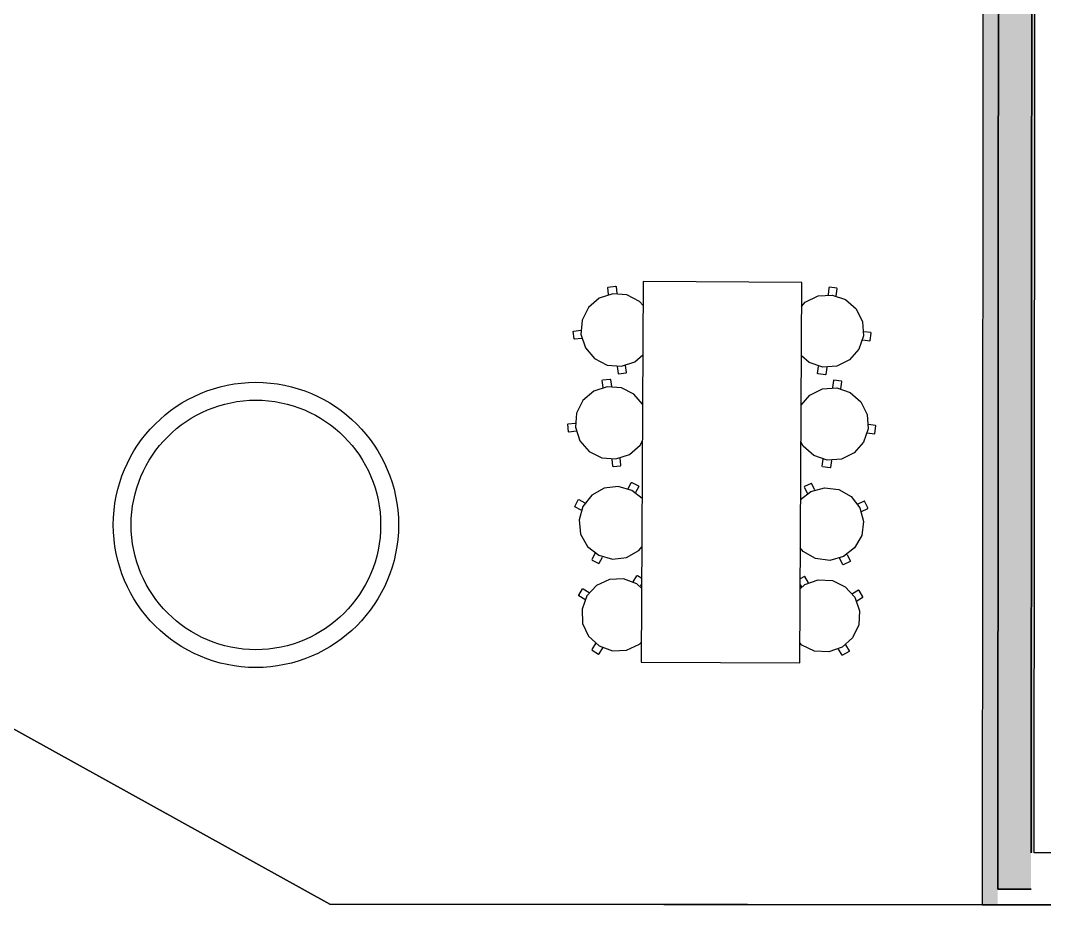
# Model space of a CAD drawing. Header units: metres. Extents: x 2.3 to 42.8, y 0.9 to 31.9.
# Drawn here: x 30.38 to 32.318, y 10.612 to 12.288 of the extents above; entities that cross this region are included whole.
import ezdxf

# ---------------------------------------------------------------- set-up
doc = ezdxf.new("R2010")
doc.units = ezdxf.units.M
for name, color, linetype in [('ARREDI', 9, 'Continuous'), ('PARETI_STRUTTURE', 7, 'Continuous'), ('PILASTRI_SETTI', 8, 'Continuous')]:
    doc.layers.add(name, color=color, linetype=linetype)

msp = doc.modelspace()

# ---------------------------------------------------------------- linework, layer by layer
at = {"layer": 'ARREDI'}
msp.add_lwpolyline([(31.8548, 11.0713), (31.8586, 11.7918), (31.5586, 11.7934), (31.5547, 11.0729)], close=True, dxfattribs=at)
for points in [[(31.5583, 11.748), (31.5515, 11.7559), (31.5275, 11.7681), (31.5007, 11.7701), (31.4752, 11.7618), (31.4548, 11.7442), (31.4426, 11.7203), (31.4406, 11.6934)], [(31.4913, 11.7821), (31.492, 11.7829)], [(31.4929, 11.7687), (31.4913, 11.7821)], [(31.492, 11.7829), (31.5061, 11.7846)], [(31.5061, 11.7846), (31.507, 11.7839)], [(31.507, 11.7839), (31.5086, 11.7706)], [(31.8584, 11.7464), (31.8653, 11.7543), (31.8894, 11.7662), (31.9162, 11.7679), (31.9417, 11.7593), (31.9619, 11.7415), (31.9738, 11.7174), (31.9755, 11.6906)], [(31.9101, 11.7818), (31.9084, 11.7685)], [(31.911, 11.7825), (31.9101, 11.7818)], [(31.9251, 11.7806), (31.911, 11.7825)], [(31.924, 11.7664), (31.9257, 11.7797)], [(31.9257, 11.7797), (31.9251, 11.7806)], [(31.4261, 11.6988), (31.4268, 11.6997)], [(31.4278, 11.6848), (31.4261, 11.6988)], [(31.4268, 11.6997), (31.4401, 11.7013)], [(31.4406, 11.6935), (31.449, 11.6679), (31.4665, 11.6475), (31.4905, 11.6354), (31.5173, 11.6333), (31.5428, 11.6417), (31.5579, 11.6546)], [(31.9755, 11.6906), (31.9669, 11.6651), (31.9492, 11.6449), (31.9251, 11.633), (31.8982, 11.6313), (31.8728, 11.6399), (31.8579, 11.653)], [(31.9894, 11.6967), (31.9761, 11.6985)], [(31.9883, 11.6818), (31.9901, 11.6958)], [(31.9901, 11.6958), (31.9894, 11.6967)], [(31.4287, 11.6841), (31.4278, 11.6848)], [(31.442, 11.6857), (31.4287, 11.6841)], [(31.9741, 11.6828), (31.9874, 11.6811)], [(31.9874, 11.6811), (31.9883, 11.6818)], [(31.5094, 11.6328), (31.511, 11.6195)], [(31.5266, 11.6214), (31.525, 11.6347)], [(31.8887, 11.6195), (31.8905, 11.6328)], [(31.511, 11.6195), (31.5119, 11.6188)], [(31.5119, 11.6188), (31.5259, 11.6205)], [(31.5259, 11.6205), (31.5266, 11.6214)], [(31.8894, 11.6186), (31.8887, 11.6195)], [(31.9035, 11.6167), (31.8894, 11.6186)], [(31.9043, 11.6174), (31.9035, 11.6167)], [(31.9061, 11.6307), (31.9044, 11.6174)], [(31.5573, 11.5612), (31.541, 11.5802), (31.5171, 11.5923), (31.4903, 11.5944), (31.4647, 11.586), (31.4443, 11.5685), (31.4322, 11.5445), (31.4301, 11.5177)], [(31.4809, 11.6063), (31.4815, 11.6072)], [(31.4825, 11.593), (31.4809, 11.6063)], [(31.4816, 11.6072), (31.4956, 11.6088)], [(31.4956, 11.6089), (31.4965, 11.6082)], [(31.4965, 11.6082), (31.4981, 11.5948)], [(31.9187, 11.6059), (31.917, 11.5926)], [(31.9196, 11.6066), (31.9187, 11.6059)], [(31.9337, 11.6047), (31.9196, 11.6066)], [(31.9326, 11.5906), (31.9343, 11.6038)], [(31.9343, 11.6039), (31.9337, 11.6047)], [(31.8574, 11.5596), (31.8739, 11.5784), (31.898, 11.5903), (31.9248, 11.592), (31.9503, 11.5834), (31.9705, 11.5657), (31.9824, 11.5415), (31.9841, 11.5147)], [(31.4156, 11.5231), (31.4163, 11.5239)], [(31.4173, 11.509), (31.4156, 11.5231)], [(31.4163, 11.5239), (31.4296, 11.5256)], [(31.4301, 11.5177), (31.4385, 11.4921), (31.456, 11.4717), (31.48, 11.4596), (31.5068, 11.4575), (31.5323, 11.4659), (31.5527, 11.4834), (31.557, 11.4918)], [(31.998, 11.5208), (31.9847, 11.5226)], [(31.9968, 11.5059), (31.9987, 11.52)], [(31.9987, 11.52), (31.998, 11.5208)], [(31.4182, 11.5083), (31.4173, 11.509)], [(31.4315, 11.5099), (31.4182, 11.5083)], [(31.9841, 11.5147), (31.9755, 11.4893), (31.9578, 11.4691), (31.9336, 11.4572), (31.9068, 11.4554), (31.8814, 11.4641), (31.8611, 11.4818), (31.857, 11.4902)], [(31.9827, 11.507), (31.996, 11.5052)], [(31.996, 11.5052), (31.9969, 11.5059)], [(31.5162, 11.4456), (31.5145, 11.4589)], [(31.4989, 11.457), (31.5005, 11.4437)], [(31.5005, 11.4437), (31.5014, 11.4431)], [(31.5014, 11.443), (31.5155, 11.4447)], [(31.5155, 11.4447), (31.5161, 11.4456)], [(31.8973, 11.4436), (31.8991, 11.4569)], [(31.898, 11.4427), (31.8973, 11.4436)], [(31.9121, 11.4409), (31.898, 11.4427)], [(31.9129, 11.4415), (31.9121, 11.4408)], [(31.9147, 11.4548), (31.9129, 11.4415)], [(31.5564, 11.3824), (31.537, 11.3978), (31.5111, 11.4051), (31.4844, 11.402), (31.4609, 11.3889), (31.4442, 11.3678)], [(31.5297, 11.401), (31.5359, 11.4129)], [(31.5359, 11.4129), (31.5369, 11.4132)], [(31.5369, 11.4132), (31.5495, 11.4068)], [(31.5499, 11.4057), (31.5438, 11.3938)], [(31.5495, 11.4068), (31.5499, 11.4057)], [(31.8564, 11.3808), (31.876, 11.396), (31.9019, 11.403), (31.9286, 11.3996), (31.952, 11.3863), (31.9684, 11.365)], [(31.8635, 11.4051), (31.8632, 11.4041)], [(31.8632, 11.4041), (31.8692, 11.3921)], [(31.8762, 11.4114), (31.8635, 11.4051)], [(31.8773, 11.4111), (31.8762, 11.4114)], [(31.8833, 11.3991), (31.8773, 11.4111)], [(31.4288, 11.3678), (31.4352, 11.3804)], [(31.4352, 11.3804), (31.4363, 11.3808)], [(31.4363, 11.3807), (31.4482, 11.3746)], [(31.4291, 11.3667), (31.4288, 11.3678)], [(31.441, 11.3606), (31.4291, 11.3667)], [(31.4442, 11.3678), (31.4369, 11.342), (31.44, 11.3153), (31.4531, 11.2918), (31.4742, 11.2751), (31.5, 11.2678), (31.5268, 11.2709), (31.5502, 11.284), (31.5559, 11.2911)], [(31.9684, 11.365), (31.9755, 11.3391), (31.9721, 11.3124), (31.9587, 11.2891), (31.9375, 11.2726), (31.9115, 11.2656), (31.8849, 11.2689), (31.8615, 11.2823), (31.8559, 11.2895)], [(31.9765, 11.3779), (31.9645, 11.3719)], [(31.9715, 11.3578), (31.9835, 11.3638)], [(31.9776, 11.3775), (31.9765, 11.3779)], [(31.9839, 11.3648), (31.9776, 11.3775)], [(31.9835, 11.3638), (31.9839, 11.3648)], [(31.4674, 11.2791), (31.4613, 11.2671)], [(31.4613, 11.2672), (31.4616, 11.2661)], [(31.4616, 11.2661), (31.4742, 11.2596)], [(31.4753, 11.26), (31.4814, 11.2719)], [(31.9362, 11.2575), (31.9302, 11.2695)], [(31.9443, 11.2765), (31.9503, 11.2645)], [(31.9503, 11.2645), (31.95, 11.2635)], [(31.4742, 11.2596), (31.4753, 11.26)], [(31.9373, 11.2572), (31.9362, 11.2575)], [(31.95, 11.2635), (31.9373, 11.2572)], [(31.5555, 11.2132), (31.5466, 11.2214), (31.5213, 11.2306), (31.4945, 11.2295), (31.4701, 11.2182), (31.4519, 11.1984)], [(31.5396, 11.2251), (31.5466, 11.2366)], [(31.5466, 11.2366), (31.5477, 11.2368)], [(31.5477, 11.2368), (31.5556, 11.232)], [(31.8555, 11.2116), (31.8645, 11.2197), (31.8898, 11.2287), (31.9167, 11.2273), (31.941, 11.2157), (31.9589, 11.1957)], [(31.8636, 11.2351), (31.8556, 11.2304)], [(31.8647, 11.2349), (31.8636, 11.2351)], [(31.8715, 11.2233), (31.8647, 11.2349)], [(31.4365, 11.1995), (31.4438, 11.2116)], [(31.4438, 11.2116), (31.4449, 11.2119)], [(31.4449, 11.2119), (31.4564, 11.2049)], [(31.5555, 11.221), (31.5531, 11.2169)], [(31.8556, 11.2194), (31.858, 11.2153)], [(31.9661, 11.2091), (31.9545, 11.2022)], [(31.9672, 11.2088), (31.9661, 11.2091)], [(31.9744, 11.1966), (31.9671, 11.2088)], [(31.4367, 11.1984), (31.4365, 11.1995)], [(31.4482, 11.1914), (31.4367, 11.1984)], [(31.4519, 11.1984), (31.4427, 11.1732), (31.4438, 11.1463), (31.4551, 11.1219), (31.4749, 11.1037), (31.5001, 11.0945), (31.527, 11.0956), (31.5514, 11.1069), (31.555, 11.1108)], [(31.9589, 11.1957), (31.9679, 11.1703), (31.9665, 11.1435), (31.9549, 11.1192), (31.9349, 11.1012), (31.9096, 11.0923), (31.8828, 11.0937), (31.8585, 11.1053), (31.855, 11.1092)], [(31.9626, 11.1887), (31.9741, 11.1956)], [(31.9741, 11.1956), (31.9744, 11.1966)], [(31.4684, 11.1082), (31.4614, 11.0967)], [(31.4614, 11.0967), (31.4617, 11.0957)], [(31.4617, 11.0957), (31.4738, 11.0883)], [(31.4749, 11.0885), (31.4818, 11.1)], [(31.9348, 11.0861), (31.928, 11.0976)], [(31.9481, 11.0931), (31.9359, 11.0858)], [(31.9415, 11.1057), (31.9484, 11.0941)], [(31.9483, 11.0941), (31.9481, 11.0931)], [(31.4738, 11.0883), (31.4749, 11.0886)], [(31.9359, 11.0858), (31.9348, 11.0861)]]:
    msp.add_lwpolyline(points, dxfattribs=at)
for radius in [0.27, 0.2362]:
    msp.add_circle((30.8252, 11.3327), radius, dxfattribs=at)
at = {"layer": 'PARETI_STRUTTURE'}
for points in [[(29.8292, 16.1959), (27.7268, 12.4094), (30.9651, 10.6144), (32.2297, 10.6135)], [(34.128, 10.6122), (30.9651, 10.6144), (27.7268, 12.4094), (29.8292, 16.1959)], [(32.2297, 10.643), (32.2319, 13.5721), (32.2024, 13.5721), (32.2002, 10.6135), (32.2297, 10.6135)], [(32.2319, 13.5721), (32.2297, 10.643), (32.2927, 10.643)], [(32.2928, 10.7119), (32.2949, 13.5031)], [(32.2949, 13.5031), (32.2928, 10.7119)], [(32.2987, 10.7119), (32.3008, 13.5031)], [(32.3538, 10.7059), (32.3538, 10.7119), (32.2987, 10.7119)], [(32.2297, 10.6135), (32.3537, 10.6134), (32.3538, 10.643)], [(32.2927, 10.643), (32.2297, 10.643)]]:
    msp.add_lwpolyline(points, dxfattribs=at)
at = {"layer": 'PILASTRI_SETTI'}
for points in [[(32.2297, 10.6135), (32.2319, 13.5721), (32.2002, 10.6135), (32.2024, 13.5721)], [(32.2927, 10.643), (32.2949, 13.572), (32.2297, 10.643), (32.2319, 13.5721)], [(32.2987, 10.7119), (32.3008, 13.5031), (32.2928, 10.7119), (32.2949, 13.5031)]]:
    msp.add_solid(points, dxfattribs=at)

doc.saveas('drawing.dxf')
